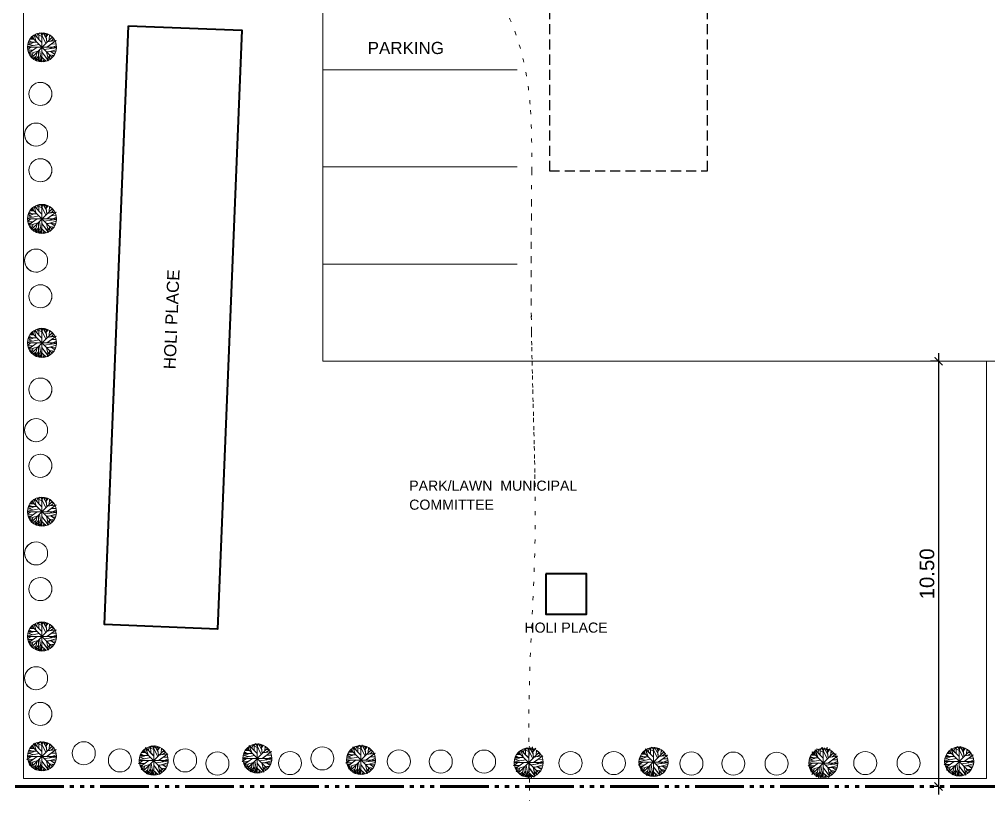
# Model space of a CAD drawing. Header units: inches. Extents: x 1367 to 15762, y 1989 to 8927.
# Drawn here: x 7699.47 to 7723.42, y 1998.43 to 2017.58 of the extents above; entities that cross this region are included whole.
import ezdxf

# ---------------------------------------------------------------- set-up
doc = ezdxf.new("R2010")
doc.units = ezdxf.units.IN
doc.header["$MEASUREMENT"] = 0
for name, pattern in [('ACAD_ISO06W100', [36, 24, -3, 0, -3, 0, -3, 0, -3]), ('DASHED2', [0.375, 0.25, -0.125]), ('DOT', [0.25, 0, -0.25])]:
    doc.linetypes.add(name, pattern=pattern)
for name, color, linetype, lineweight in [('boundary', 2, 'Continuous', 60), ('demolished', 40, 'Continuous', 25), ('dimension', 200, 'Continuous', 25), ('EXIST.', 21, 'Continuous', 20), ('hatch', 8, 'Continuous', 5), ('text', 6, 'Continuous', 25), ('wall', 1, 'Continuous', 40), ('win', 60, 'Continuous', 9)]:
    doc.layers.add(name, color=color, linetype=linetype, lineweight=lineweight)
doc.styles.get("Standard").update_dxf_attribs({"font": 'arial.ttf', "height": 0.36})
doc.dimstyles.get("Standard").update_dxf_attribs({"dimtxt": 0.36, "dimasz": 0.2, "dimexe": 0.2, "dimexo": 0.2, "dimgap": 0.1, "dimtad": 1, "dimzin": 0, "dimdsep": 46, "dimtxsty": 'Standard', "dimblk": 'ARCHTICK', "dimcen": 0.2, "dimdle": 0.2, "dimclrd": 256, "dimclre": 256, "dimadec": 0, "dimazin": 0, "dimtfac": 1, "dimtofl": 0, "dimtmove": 2, "dimatfit": 3, "dimfxl": 0, "dimtolj": 1, "dimtzin": 0, "dimlwd": -1, "dimlwe": -1, "dimarcsym": 0})

# ---------------------------------------------------------------- blocks, each defined once
blk = doc.blocks.new('_ArchTick')
at = {"color": 0, "linetype": 'ByBlock', "const_width": 0.15}
blk.add_lwpolyline([(-0.5, -0.5), (0.5, 0.5)], dxfattribs=at)
blk = doc.blocks.new('*D1246')
at = {"layer": 'Defpoints', "color": 0, "transparency": 16777216}
for p in [(7722.389, 2009.132), (7722.177, 1998.632), (7722.389, 1998.632)]:
    blk.add_point(p, dxfattribs=at)
at = {"layer": 'dimension', "transparency": 16777216}
for p, q in [((7722.177, 2009.332), (7722.177, 1998.432)), ((7722.189, 2009.132), (7721.977, 2009.132)), ((7722.189, 1998.632), (7721.977, 1998.632))]:
    blk.add_line(p, q, dxfattribs=at)
at = {"layer": 'dimension', "transparency": 16777216, "xscale": 0.2, "yscale": 0.2, "zscale": 0.2}
for p, rotation in [((7722.177, 2009.132), 90), ((7722.177, 1998.632), 270)]:
    blk.add_blockref('_ArchTick', p, dxfattribs=dict(at, rotation=rotation))
at = {"layer": 'dimension', "color": 0, "transparency": 16777216, "insert": (7721.894, 2003.882), "char_height": 0.36, "attachment_point": 5, "rotation": 90}
blk.add_mtext('\\A1;10.50', dxfattribs=at)
blk = doc.blocks.new('Tree - deciduous plan')
for p, q in [((-43.8768, 36.4326), (-44.405, 40.2696)), ((42, 42), (-42, -42)), ((42, -42), (-42, 42)), ((-40.1797, 44.558), (-36.4825, 43.2038)), ((-37.0107, 47.0408), (-35.25, 35.5298)), ((-32.6092, 50.4264), (-23.2782, 23.5674)), ((-31.2008, 51.1035), (-0.2149, 20.1818)), ((-26.4472, 46.5894), (-26.2712, 53.8116)), ((-22.0458, 42.0753), (-16.5881, 57.6486)), ((-21.1656, 55.8436), (-0.0388, 45.0094)), ((-12.5388, 54.9406), (-7.9613, 59.4546)), ((-12.3627, 32.1443), (-12.5388, 58.7776)), ((-5.3205, 59.6806), (16.5105, 16.7963)), ((2.426, 54.9406), (-1.4472, 59.9056)), ((0, 59.9996), (0, -60)), ((0.4894, 48.6208), (3.6584, 59.6806)), ((18.2711, 35.5298), (5.419, 59.6806)), ((9.8203, 51.5549), (12.8133, 58.5516)), ((19.6795, 19.5047), (16.3344, 57.6486)), ((17.0387, 51.1035), (23.2006, 55.1666)), ((17.7429, 43.6552), (25.4894, 54.2636)), ((31.6513, 50.8778), (30.2429, 30.5643)), ((31.1232, 42.5267), (35.8767, 48.1693)), ((-59.7219, 2.8025), (-12.0106, 12.0565)), ((-32.2571, 20.6333), (-59.1937, 9.348)), ((-58.6656, 12.7336), (-35.9543, 7.5424)), ((-57.081, 17.9248), (-47.0458, 14.7649)), ((-56.0247, 20.859), (-20.8134, 20.859)), ((-54.7923, 24.4702), (-47.75, 21.0847)), ((-54.6162, -24.7335), (-20.2853, 0.0941)), ((-53.2078, 27.4044), (-40.1797, 20.859)), ((-49.8627, 32.8214), (-32.7853, 32.8214)), ((-45.8134, 38.2383), (-40.5318, 33.0471)), ((54.3626, 25.3731), (20.9119, 0.3198)), ((23.3767, 23.3417), (53.3063, 27.4044)), ((29.3626, -6.6771), (59.4682, 7.091)), ((36.2288, 25.1474), (48.9049, 35.0784)), ((37.1091, 37.1098), (46.6161, 37.5612)), ((38.5175, 13.4107), (58.2359, 13.6364)), ((-60, 0), (60, 0)), ((-59.7219, -4.8714), (-54.2641, -6.6771)), ((-45.2853, -0.1316), (-59.0177, -10.0627)), ((-58.4895, -12.3197), (-36.4825, -11.6426)), ((-57.081, -18.4138), (-45.2853, -17.9624)), ((-52.6797, -18.188), (-55.4966, -22.0251)), ((-53.2078, -27.442), (-16.7641, -16.6081)), ((-38.9472, -29.0219), (-51.4472, -30.6018)), ((-47.2219, -19.3166), (-50.2148, -26.3135)), ((-46.5177, -30.1504), (-49.5106, -33.536)), ((-32.4331, -32.4075), (-48.1021, -35.5674)), ((-43.7008, -34.6645), (-46.6937, -37.373)), ((-35.9543, -22.4765), (-44.0529, -40.5329)), ((-24.6867, -37.8244), (-38.7712, -45.7241)), ((-19.9331, -20.2194), (-28.5599, -52.721)), ((-14.6515, -36.2445), (-27.6797, -52.9467)), ((-14.8275, -15.0282), (-14.6515, -57.6865)), ((-14.6515, -32.1818), (-3.912, -59.4922)), ((-10.074, -10.0627), (-2.5036, -59.7178)), ((-6.2008, -36.2445), (17.919, -57.0094)), ((-0.0388, -19.0909), (25.8415, -53.8495)), ((9.2922, -9.1598), (59.6443, -2.8401)), ((18.6232, -18.6394), (26.7218, -53.3981)), ((18.7992, -18.6394), (57.3556, -17.2853)), ((22.8485, -36.4702), (35.3485, -48.4326)), ((26.3697, -18.4138), (58.9401, -9.8369)), ((30.419, -30.1504), (32.3556, -50.0125)), ((31.4753, -31.279), (49.6091, -33.3103)), ((38.1654, -18.188), (52.426, -29.0219)), ((41.5105, -32.6332), (46.088, -38.0501)), ((45.9119, -24.0564), (55.595, -22.2508)), ((-26.2712, -43.9185), (-34.7219, -48.6583)), ((-14.6515, -47.3041), (-25.0388, -54.3009)), ((-21.5177, -45.4984), (-19.9331, -56.1065)), ((-8.4895, -47.5298), (-11.4825, -58.5893)), ((-6.3768, -52.721), (-9.3698, -58.815)), ((8.4119, -53.1724), (3.8344, -59.4922)), ((5.9471, -46.6269), (10.5246, -58.5893)), ((24.7852, -44.8213), (23.0246, -54.978))]:
    blk.add_line(p, q)
blk.add_circle((0, 0), 60)

msp = doc.modelspace()

# ---------------------------------------------------------------- linework, layer by layer
at = {"layer": 'boundary', "linetype": 'ACAD_ISO06W100', "ltscale": 0.05}
msp.add_line((7699.365, 1998.632), (7743.965, 1998.632), dxfattribs=at)
at = {"layer": 'demolished', "linetype": 'DASHED2'}
for p, q in [((7712.565, 2023.832), (7712.565, 2013.832)), ((7716.465, 2013.832), (7716.465, 2023.832)), ((7712.565, 2013.832), (7716.465, 2013.832))]:
    msp.add_line(p, q, dxfattribs=at)
at = {"layer": 'EXIST.'}
for p, q in [((7706.965, 2023.832), (7706.965, 2015.332)), ((7699.565, 1998.832), (7699.565, 2023.632)), ((7711.765, 2016.332), (7706.965, 2016.332)), ((7711.765, 2013.932), (7706.965, 2013.932)), ((7711.765, 2011.532), (7706.965, 2011.532)), ((7723.565, 2009.132), (7706.965, 2009.132)), ((7723.365, 1998.832), (7723.365, 2006.05)), ((7699.565, 1998.832), (7723.365, 1998.832))]:
    msp.add_line(p, q, dxfattribs=at)
for points in [[(7704.363, 2002.518), (7704.963, 2017.306), (7702.165, 2017.42), (7701.565, 2002.632)], [(7712.476, 2002.884), (7713.476, 2002.884), (7713.476, 2003.884), (7712.476, 2003.884)]]:
    msp.add_lwpolyline(points, close=True, dxfattribs=at)
at = {"layer": 'wall', "color": 21, "lineweight": 0}
for p, q in [((7699.565, 2023.632), (7699.565, 1998.832)), ((7706.965, 2009.132), (7706.965, 2017.732)), ((7723.365, 1998.832), (7723.365, 2009.132)), ((7723.365, 1998.832), (7723.365, 2006.05)), ((7699.565, 1998.832), (7712.04, 1998.832)), ((7712.05, 1998.832), (7719.254, 1998.832)), ((7712.128, 1998.832), (7719.218, 1998.832)), ((7719.405, 1998.832), (7723.365, 1998.832)), ((7719.46, 1998.832), (7723.365, 1998.832))]:
    msp.add_line(p, q, dxfattribs=at)
at = {"layer": 'wall', "color": 1, "lineweight": 0}
for p, q in [((7701.565, 2002.632), (7702.165, 2017.42)), ((7704.963, 2017.306), (7704.363, 2002.518)), ((7712.476, 2002.884), (7712.476, 2003.884)), ((7712.476, 2003.884), (7713.476, 2003.884)), ((7713.476, 2003.884), (7713.476, 2002.884)), ((7713.476, 2002.884), (7712.476, 2002.884))]:
    msp.add_line(p, q, dxfattribs=at)
at = {"layer": 'wall', "color": 8, "lineweight": 0}
for p, q in [((7700.129, 2017.147), (7700.14, 2017.024)), ((7700.146, 2016.887), (7700.023, 2016.887)), ((7700.383, 2016.87), (7700.078, 2016.832)), ((7700.078, 2016.832), (7700.135, 2016.775)), ((7700.14, 2017.024), (7700.371, 2017.055)), ((7700.371, 2017.055), (7700.146, 2016.887)), ((7700.187, 2016.552), (7700.023, 2016.772)), ((7700.023, 2016.772), (7700.166, 2016.581)), ((7700.135, 2016.775), (7700.183, 2016.777)), ((7700.183, 2016.777), (7700.378, 2016.828)), ((7700.129, 2012.909), (7700.14, 2012.785)), ((7700.14, 2012.785), (7700.371, 2012.816)), ((7700.371, 2012.816), (7700.146, 2012.648)), ((7700.146, 2012.648), (7700.023, 2012.648)), ((7700.023, 2012.533), (7700.166, 2012.342)), ((7700.187, 2012.314), (7700.023, 2012.533)), ((7700.383, 2012.631), (7700.078, 2012.593)), ((7700.078, 2012.593), (7700.135, 2012.536)), ((7700.135, 2012.536), (7700.183, 2012.538)), ((7700.183, 2012.538), (7700.378, 2012.59)), ((7700.129, 2009.847), (7700.14, 2009.723)), ((7700.14, 2009.723), (7700.371, 2009.755)), ((7700.371, 2009.755), (7700.146, 2009.586)), ((7700.146, 2009.586), (7700.023, 2009.586)), ((7700.023, 2009.471), (7700.166, 2009.28)), ((7700.187, 2009.252), (7700.023, 2009.471)), ((7700.383, 2009.57), (7700.078, 2009.531)), ((7700.078, 2009.531), (7700.135, 2009.474)), ((7700.135, 2009.474), (7700.183, 2009.476)), ((7700.183, 2009.476), (7700.378, 2009.528)), ((7700.129, 2005.677), (7700.14, 2005.554)), ((7700.14, 2005.554), (7700.371, 2005.585)), ((7700.371, 2005.585), (7700.146, 2005.417)), ((7700.146, 2005.417), (7700.023, 2005.417)), ((7700.383, 2005.4), (7700.078, 2005.362)), ((7700.078, 2005.362), (7700.135, 2005.305)), ((7700.183, 2005.307), (7700.378, 2005.358)), ((7700.187, 2005.082), (7700.023, 2005.302)), ((7700.023, 2005.302), (7700.166, 2005.111)), ((7700.135, 2005.305), (7700.183, 2005.307)), ((7700.129, 2002.595), (7700.14, 2002.471)), ((7700.14, 2002.471), (7700.371, 2002.503)), ((7700.371, 2002.503), (7700.146, 2002.335)), ((7700.146, 2002.335), (7700.023, 2002.335)), ((7700.383, 2002.318), (7700.078, 2002.28)), ((7700.078, 2002.28), (7700.135, 2002.223)), ((7700.135, 2002.223), (7700.183, 2002.224)), ((7700.183, 2002.224), (7700.378, 2002.276)), ((7700.023, 2002.22), (7700.166, 2002.029)), ((7700.187, 2002), (7700.023, 2002.22)), ((7699.76, 1999.593), (7699.781, 1999.572)), ((7699.763, 1999.572), (7699.76, 1999.593)), ((7699.821, 1999.697), (7699.891, 1999.627)), ((7699.889, 1999.5), (7699.821, 1999.697)), ((7699.821, 1999.697), (7699.889, 1999.5)), ((7700.023, 1999.495), (7699.821, 1999.697)), ((7699.891, 1999.627), (7699.916, 1999.7)), ((7699.916, 1999.7), (7699.934, 1999.691)), ((7699.934, 1999.691), (7699.987, 1999.743)), ((7699.987, 1999.743), (7700.023, 1999.67)), ((7700.023, 1999.723), (7700.037, 1999.705)), ((7700.023, 1999.67), (7700.023, 1999.723)), ((7700.037, 1999.705), (7700.049, 1999.746)), ((7700.049, 1999.746), (7700.117, 1999.619)), ((7700.117, 1999.619), (7700.129, 1999.636)), ((7700.129, 1999.636), (7700.14, 1999.512)), ((7702.581, 1999.592), (7702.651, 1999.522)), ((7702.65, 1999.396), (7702.581, 1999.592)), ((7702.581, 1999.592), (7702.65, 1999.396)), ((7702.784, 1999.39), (7702.581, 1999.592)), ((7702.651, 1999.522), (7702.677, 1999.595)), ((7702.677, 1999.595), (7702.694, 1999.586)), ((7702.694, 1999.586), (7702.747, 1999.638)), ((7702.747, 1999.638), (7702.784, 1999.566)), ((7702.784, 1999.619), (7702.798, 1999.601)), ((7702.784, 1999.566), (7702.784, 1999.619)), ((7702.798, 1999.601), (7702.809, 1999.641)), ((7702.809, 1999.641), (7702.877, 1999.514)), ((7705.143, 1999.645), (7705.213, 1999.575)), ((7705.211, 1999.448), (7705.143, 1999.645)), ((7705.143, 1999.645), (7705.211, 1999.448)), ((7705.345, 1999.443), (7705.143, 1999.645)), ((7705.213, 1999.575), (7705.238, 1999.648)), ((7705.238, 1999.648), (7705.256, 1999.639)), ((7705.256, 1999.639), (7705.308, 1999.691)), ((7705.308, 1999.691), (7705.345, 1999.618)), ((7705.345, 1999.671), (7705.359, 1999.653)), ((7705.345, 1999.618), (7705.345, 1999.671)), ((7705.359, 1999.653), (7705.371, 1999.694)), ((7705.371, 1999.694), (7705.438, 1999.567)), ((7707.704, 1999.607), (7707.774, 1999.537)), ((7707.772, 1999.41), (7707.704, 1999.607)), ((7707.704, 1999.607), (7707.772, 1999.41)), ((7707.906, 1999.405), (7707.704, 1999.607)), ((7707.774, 1999.537), (7707.799, 1999.61)), ((7707.799, 1999.61), (7707.817, 1999.601)), ((7707.817, 1999.601), (7707.869, 1999.653)), ((7707.869, 1999.653), (7707.906, 1999.581)), ((7707.906, 1999.634), (7707.92, 1999.616)), ((7707.906, 1999.581), (7707.906, 1999.634)), ((7707.92, 1999.616), (7707.932, 1999.656)), ((7707.932, 1999.656), (7707.999, 1999.529)), ((7711.961, 1999.537), (7712.013, 1999.589)), ((7712.013, 1999.589), (7712.05, 1999.517)), ((7712.059, 1999.623), (7712.109, 1999.53)), ((7712.076, 1999.592), (7712.06, 1999.538)), ((7712.064, 1999.552), (7712.076, 1999.592)), ((7712.076, 1999.592), (7712.143, 1999.465)), ((7712.16, 1999.435), (7712.076, 1999.592)), ((7712.109, 1999.53), (7712.144, 1999.613)), ((7712.144, 1999.613), (7712.152, 1999.528)), ((7715.046, 1999.551), (7715.099, 1999.603)), ((7715.099, 1999.603), (7715.135, 1999.53)), ((7715.149, 1999.565), (7715.161, 1999.606)), ((7715.161, 1999.606), (7715.229, 1999.479)), ((7719.242, 1999.527), (7719.306, 1999.591)), ((7719.306, 1999.591), (7719.345, 1999.542)), ((7719.39, 1999.52), (7719.425, 1999.603)), ((7719.425, 1999.603), (7719.432, 1999.517)), ((7722.6, 1999.564), (7722.653, 1999.616)), ((7722.653, 1999.616), (7722.689, 1999.544)), ((7722.689, 1999.596), (7722.703, 1999.578)), ((7722.689, 1999.544), (7722.689, 1999.596)), ((7722.703, 1999.578), (7722.715, 1999.619)), ((7722.715, 1999.619), (7722.783, 1999.492)), ((7699.649, 1999.3), (7699.753, 1999.375)), ((7699.753, 1999.375), (7700.023, 1999.375)), ((7699.781, 1999.572), (7699.763, 1999.572)), ((7699.782, 1999.5), (7699.889, 1999.5)), ((7699.805, 1999.489), (7699.782, 1999.5)), ((7699.833, 1999.5), (7699.805, 1999.489)), ((7699.889, 1999.5), (7699.833, 1999.5)), ((7700.023, 1999.375), (7700.023, 1999.495)), ((7700.023, 1999.375), (7700.023, 1999.26)), ((7700.146, 1999.375), (7700.023, 1999.375)), ((7700.383, 1999.358), (7700.078, 1999.32)), ((7700.14, 1999.512), (7700.371, 1999.543)), ((7700.371, 1999.543), (7700.146, 1999.375)), ((7702.521, 1999.488), (7702.542, 1999.467)), ((7702.524, 1999.467), (7702.521, 1999.488)), ((7702.542, 1999.467), (7702.524, 1999.467)), ((7702.543, 1999.396), (7702.65, 1999.396)), ((7702.566, 1999.384), (7702.543, 1999.396)), ((7702.593, 1999.396), (7702.566, 1999.384)), ((7702.65, 1999.396), (7702.593, 1999.396)), ((7702.784, 1999.271), (7702.784, 1999.39)), ((7702.877, 1999.514), (7702.889, 1999.531)), ((7702.889, 1999.531), (7702.9, 1999.407)), ((7702.9, 1999.407), (7703.131, 1999.439)), ((7703.131, 1999.439), (7702.907, 1999.271)), ((7705.082, 1999.541), (7705.103, 1999.52)), ((7705.085, 1999.52), (7705.082, 1999.541)), ((7705.103, 1999.52), (7705.085, 1999.52)), ((7705.104, 1999.448), (7705.211, 1999.448)), ((7705.127, 1999.437), (7705.104, 1999.448)), ((7705.155, 1999.448), (7705.127, 1999.437)), ((7705.211, 1999.448), (7705.155, 1999.448)), ((7705.345, 1999.323), (7705.345, 1999.443)), ((7705.438, 1999.567), (7705.45, 1999.584)), ((7705.45, 1999.584), (7705.461, 1999.46)), ((7705.461, 1999.46), (7705.692, 1999.491)), ((7705.692, 1999.491), (7705.468, 1999.323)), ((7707.643, 1999.503), (7707.664, 1999.482)), ((7707.646, 1999.482), (7707.643, 1999.503)), ((7707.664, 1999.482), (7707.646, 1999.482)), ((7707.665, 1999.41), (7707.772, 1999.41)), ((7707.688, 1999.399), (7707.665, 1999.41)), ((7707.716, 1999.41), (7707.688, 1999.399)), ((7707.772, 1999.41), (7707.716, 1999.41)), ((7707.906, 1999.285), (7707.906, 1999.405)), ((7707.999, 1999.529), (7708.012, 1999.546)), ((7708.012, 1999.546), (7708.022, 1999.422)), ((7708.022, 1999.422), (7708.254, 1999.453)), ((7708.254, 1999.453), (7708.029, 1999.285)), ((7711.787, 1999.439), (7711.808, 1999.418)), ((7711.79, 1999.418), (7711.787, 1999.439)), ((7711.808, 1999.418), (7711.79, 1999.418)), ((7711.809, 1999.347), (7711.86, 1999.347)), ((7711.832, 1999.335), (7711.809, 1999.347)), ((7711.86, 1999.347), (7711.832, 1999.335)), ((7711.918, 1999.473), (7711.943, 1999.546)), ((7712.05, 1999.341), (7711.918, 1999.473)), ((7711.943, 1999.546), (7711.961, 1999.537)), ((7712.05, 1999.57), (7712.064, 1999.552)), ((7712.05, 1999.517), (7712.05, 1999.57)), ((7712.061, 1999.496), (7712.068, 1999.482)), ((7712.068, 1999.482), (7712.061, 1999.486)), ((7712.143, 1999.465), (7712.156, 1999.482)), ((7712.152, 1999.528), (7712.223, 1999.575)), ((7712.223, 1999.575), (7712.156, 1999.482)), ((7712.156, 1999.482), (7712.166, 1999.358)), ((7712.156, 1999.482), (7712.16, 1999.435)), ((7712.166, 1999.358), (7712.398, 1999.39)), ((7712.398, 1999.39), (7712.173, 1999.221)), ((7714.875, 1999.432), (7714.872, 1999.453)), ((7714.872, 1999.453), (7714.894, 1999.432)), ((7714.894, 1999.432), (7714.875, 1999.432)), ((7714.917, 1999.349), (7714.894, 1999.36)), ((7714.894, 1999.36), (7715.001, 1999.36)), ((7714.945, 1999.36), (7714.917, 1999.349)), ((7714.933, 1999.557), (7715.001, 1999.36)), ((7715.135, 1999.355), (7714.933, 1999.557)), ((7714.933, 1999.557), (7715.003, 1999.487)), ((7715.001, 1999.36), (7714.933, 1999.557)), ((7715.001, 1999.36), (7714.945, 1999.36)), ((7715.003, 1999.487), (7715.029, 1999.56)), ((7715.029, 1999.56), (7715.046, 1999.551)), ((7715.135, 1999.583), (7715.149, 1999.565)), ((7715.135, 1999.53), (7715.135, 1999.583)), ((7715.135, 1999.235), (7715.135, 1999.355)), ((7715.229, 1999.479), (7715.241, 1999.496)), ((7715.241, 1999.496), (7715.252, 1999.372)), ((7715.252, 1999.372), (7715.483, 1999.403)), ((7715.483, 1999.403), (7715.258, 1999.235)), ((7719.059, 1999.49), (7719.156, 1999.454)), ((7719.071, 1999.408), (7719.059, 1999.49)), ((7719.068, 1999.429), (7719.089, 1999.408)), ((7719.071, 1999.408), (7719.068, 1999.429)), ((7719.089, 1999.408), (7719.071, 1999.408)), ((7719.172, 1999.408), (7719.071, 1999.408)), ((7719.129, 1999.533), (7719.172, 1999.489)), ((7719.156, 1999.454), (7719.129, 1999.533)), ((7719.129, 1999.533), (7719.172, 1999.408)), ((7719.331, 1999.331), (7719.129, 1999.533)), ((7719.172, 1999.489), (7719.174, 1999.562)), ((7719.174, 1999.562), (7719.242, 1999.527)), ((7719.198, 1999.463), (7719.224, 1999.536)), ((7719.331, 1999.331), (7719.198, 1999.463)), ((7719.224, 1999.536), (7719.242, 1999.527)), ((7719.242, 1999.527), (7719.294, 1999.579)), ((7719.294, 1999.579), (7719.331, 1999.507)), ((7719.331, 1999.56), (7719.345, 1999.542)), ((7719.331, 1999.507), (7719.331, 1999.56)), ((7719.345, 1999.542), (7719.357, 1999.582)), ((7719.345, 1999.542), (7719.357, 1999.582)), ((7719.357, 1999.582), (7719.424, 1999.455)), ((7719.357, 1999.582), (7719.39, 1999.52)), ((7719.424, 1999.455), (7719.436, 1999.472)), ((7719.432, 1999.517), (7719.504, 1999.565)), ((7719.504, 1999.565), (7719.436, 1999.472)), ((7719.436, 1999.472), (7719.447, 1999.348)), ((7719.436, 1999.472), (7719.447, 1999.348)), ((7719.447, 1999.348), (7719.678, 1999.379)), ((7719.447, 1999.348), (7719.471, 1999.351)), ((7719.678, 1999.379), (7719.454, 1999.211)), ((7719.678, 1999.379), (7719.454, 1999.211)), ((7719.471, 1999.351), (7719.512, 1999.393)), ((7719.512, 1999.393), (7719.515, 1999.432)), ((7719.515, 1999.432), (7719.645, 1999.438)), ((7719.645, 1999.438), (7719.548, 1999.362)), ((7719.548, 1999.362), (7719.678, 1999.379)), ((7722.426, 1999.466), (7722.448, 1999.445)), ((7722.429, 1999.445), (7722.426, 1999.466)), ((7722.448, 1999.445), (7722.429, 1999.445)), ((7722.448, 1999.373), (7722.555, 1999.373)), ((7722.471, 1999.362), (7722.448, 1999.373)), ((7722.499, 1999.373), (7722.471, 1999.362)), ((7722.487, 1999.57), (7722.555, 1999.373)), ((7722.689, 1999.368), (7722.487, 1999.57)), ((7722.487, 1999.57), (7722.557, 1999.5)), ((7722.555, 1999.373), (7722.487, 1999.57)), ((7722.555, 1999.373), (7722.499, 1999.373)), ((7722.557, 1999.5), (7722.583, 1999.573)), ((7722.583, 1999.573), (7722.6, 1999.564)), ((7722.689, 1999.248), (7722.689, 1999.368)), ((7722.783, 1999.492), (7722.795, 1999.509)), ((7722.795, 1999.509), (7722.806, 1999.385)), ((7722.806, 1999.385), (7723.037, 1999.416)), ((7723.037, 1999.416), (7722.812, 1999.248)), ((7699.804, 1999.305), (7699.649, 1999.3)), ((7699.711, 1999.191), (7699.743, 1999.267)), ((7699.745, 1999.195), (7699.711, 1999.191)), ((7699.711, 1999.157), (7699.745, 1999.195)), ((7699.829, 1999.181), (7699.711, 1999.157)), ((7699.743, 1999.267), (7699.752, 1999.267)), ((7699.752, 1999.267), (7699.804, 1999.305)), ((7699.904, 1999.256), (7699.829, 1999.181)), ((7699.849, 1999.046), (7699.904, 1999.256)), ((7699.942, 1999.166), (7699.935, 1999.157)), ((7699.935, 1999.157), (7699.935, 1999.091)), ((7699.984, 1999.057), (7699.942, 1999.166)), ((7699.987, 1999.157), (7699.998, 1999.085)), ((7700.059, 1999.095), (7699.987, 1999.157)), ((7700.023, 1999.26), (7700.023, 1999.126)), ((7700.187, 1999.04), (7700.023, 1999.26)), ((7700.023, 1999.26), (7700.166, 1999.069)), ((7700.023, 1999.126), (7700.085, 1999.072)), ((7700.078, 1999.32), (7700.135, 1999.263)), ((7700.135, 1999.263), (7700.183, 1999.265)), ((7700.183, 1999.265), (7700.378, 1999.316)), ((7702.41, 1999.196), (7702.513, 1999.271)), ((7702.565, 1999.201), (7702.41, 1999.196)), ((7702.471, 1999.086), (7702.504, 1999.162)), ((7702.504, 1999.162), (7702.512, 1999.163)), ((7702.512, 1999.163), (7702.565, 1999.201)), ((7702.513, 1999.271), (7702.784, 1999.271)), ((7702.665, 1999.152), (7702.589, 1999.076)), ((7702.609, 1998.942), (7702.665, 1999.152)), ((7702.784, 1999.271), (7702.784, 1999.156)), ((7702.907, 1999.271), (7702.784, 1999.271)), ((7702.784, 1999.156), (7702.784, 1999.021)), ((7702.947, 1998.936), (7702.784, 1999.156)), ((7702.784, 1999.156), (7702.926, 1998.965)), ((7703.143, 1999.254), (7702.839, 1999.215)), ((7702.839, 1999.215), (7702.896, 1999.159)), ((7702.896, 1999.159), (7702.943, 1999.16)), ((7702.943, 1999.16), (7703.139, 1999.212)), ((7704.971, 1999.248), (7705.074, 1999.323)), ((7705.126, 1999.253), (7704.971, 1999.248)), ((7705.032, 1999.139), (7705.065, 1999.215)), ((7705.067, 1999.143), (7705.032, 1999.139)), ((7705.033, 1999.105), (7705.067, 1999.143)), ((7705.151, 1999.129), (7705.033, 1999.105)), ((7705.065, 1999.215), (7705.073, 1999.215)), ((7705.073, 1999.215), (7705.126, 1999.253)), ((7705.074, 1999.323), (7705.345, 1999.323)), ((7705.226, 1999.204), (7705.151, 1999.129)), ((7705.17, 1998.994), (7705.226, 1999.204)), ((7705.263, 1999.114), (7705.257, 1999.105)), ((7705.306, 1999.005), (7705.263, 1999.114)), ((7705.345, 1999.323), (7705.345, 1999.208)), ((7705.468, 1999.323), (7705.345, 1999.323)), ((7705.345, 1999.208), (7705.345, 1999.073)), ((7705.509, 1998.988), (7705.345, 1999.208)), ((7705.345, 1999.208), (7705.487, 1999.017)), ((7705.705, 1999.306), (7705.4, 1999.268)), ((7705.4, 1999.268), (7705.457, 1999.211)), ((7705.457, 1999.211), (7705.504, 1999.213)), ((7705.504, 1999.213), (7705.7, 1999.264)), ((7707.532, 1999.211), (7707.636, 1999.285)), ((7707.687, 1999.215), (7707.532, 1999.211)), ((7707.594, 1999.101), (7707.626, 1999.177)), ((7707.626, 1999.177), (7707.635, 1999.177)), ((7707.635, 1999.177), (7707.687, 1999.215)), ((7707.636, 1999.285), (7707.906, 1999.285)), ((7707.787, 1999.166), (7707.712, 1999.091)), ((7707.732, 1998.957), (7707.787, 1999.166)), ((7707.906, 1999.285), (7707.906, 1999.17)), ((7708.029, 1999.285), (7707.906, 1999.285)), ((7707.906, 1999.17), (7707.906, 1999.036)), ((7708.07, 1998.951), (7707.906, 1999.17)), ((7707.906, 1999.17), (7708.048, 1998.979)), ((7708.266, 1999.268), (7707.961, 1999.23)), ((7707.961, 1999.23), (7708.018, 1999.173)), ((7708.018, 1999.173), (7708.065, 1999.175)), ((7708.065, 1999.175), (7708.261, 1999.227)), ((7711.676, 1999.147), (7711.78, 1999.221)), ((7711.831, 1999.152), (7711.676, 1999.147)), ((7711.738, 1999.037), (7711.77, 1999.113)), ((7711.77, 1999.113), (7711.779, 1999.114)), ((7711.779, 1999.114), (7711.831, 1999.152)), ((7711.78, 1999.221), (7712.05, 1999.221)), ((7712.05, 1999.221), (7712.05, 1999.341)), ((7712.05, 1999.221), (7712.05, 1999.107)), ((7712.173, 1999.221), (7712.05, 1999.221)), ((7712.05, 1999.107), (7712.05, 1998.972)), ((7712.214, 1998.887), (7712.05, 1999.107)), ((7712.05, 1999.107), (7712.192, 1998.915)), ((7712.063, 1999.329), (7712.063, 1999.329)), ((7712.064, 1999.221), (7712.314, 1999.221)), ((7712.227, 1999.182), (7712.065, 1999.161)), ((7712.277, 1999.114), (7712.162, 1999.11)), ((7712.162, 1999.11), (7712.209, 1999.111)), ((7712.162, 1999.11), (7712.209, 1999.111)), ((7712.162, 1999.11), (7712.214, 1998.887)), ((7712.199, 1998.952), (7712.162, 1999.11)), ((7712.199, 1998.952), (7712.162, 1999.11)), ((7712.209, 1999.111), (7712.164, 1999.099)), ((7712.209, 1999.111), (7712.262, 1999.125)), ((7712.209, 1999.111), (7712.262, 1999.125)), ((7712.277, 1999.114), (7712.209, 1999.111)), ((7712.314, 1999.221), (7712.227, 1999.182)), ((7712.262, 1999.125), (7712.277, 1999.114)), ((7712.262, 1999.125), (7712.277, 1999.114)), ((7714.762, 1999.16), (7714.865, 1999.235)), ((7714.916, 1999.165), (7714.762, 1999.16)), ((7714.823, 1999.051), (7714.855, 1999.127)), ((7714.855, 1999.127), (7714.864, 1999.127)), ((7714.864, 1999.127), (7714.916, 1999.165)), ((7714.865, 1999.235), (7715.135, 1999.235)), ((7715.016, 1999.116), (7714.941, 1999.041)), ((7714.961, 1998.906), (7715.016, 1999.116)), ((7715.135, 1999.235), (7715.135, 1999.12)), ((7715.258, 1999.235), (7715.135, 1999.235)), ((7715.135, 1999.12), (7715.135, 1998.986)), ((7715.299, 1998.9), (7715.135, 1999.12)), ((7715.135, 1999.12), (7715.278, 1998.929)), ((7715.495, 1999.218), (7715.191, 1999.18)), ((7715.191, 1999.18), (7715.247, 1999.123)), ((7715.247, 1999.123), (7715.295, 1999.125)), ((7715.295, 1999.125), (7715.491, 1999.176)), ((7718.957, 1999.137), (7719.06, 1999.211)), ((7718.957, 1999.137), (7719.06, 1999.211)), ((7719.112, 1999.141), (7718.957, 1999.137)), ((7719.042, 1999.139), (7718.957, 1999.137)), ((7719.015, 1999.102), (7719.042, 1999.139)), ((7719.059, 1999.104), (7719.112, 1999.141)), ((7719.06, 1999.211), (7719.331, 1999.211)), ((7719.06, 1999.211), (7719.331, 1999.211)), ((7719.113, 1999.325), (7719.09, 1999.336)), ((7719.09, 1999.336), (7719.141, 1999.336)), ((7719.141, 1999.336), (7719.113, 1999.325)), ((7719.331, 1999.211), (7719.331, 1999.331)), ((7719.331, 1999.211), (7719.331, 1999.331)), ((7719.331, 1999.211), (7719.331, 1999.096)), ((7719.454, 1999.211), (7719.331, 1999.211)), ((7719.331, 1999.211), (7719.331, 1999.096)), ((7719.454, 1999.211), (7719.331, 1999.211)), ((7719.49, 1999.101), (7719.543, 1999.115)), ((7719.49, 1999.101), (7719.543, 1999.115)), ((7719.543, 1999.115), (7719.558, 1999.103)), ((7719.543, 1999.115), (7719.558, 1999.103)), ((7722.316, 1999.174), (7722.419, 1999.248)), ((7722.47, 1999.178), (7722.316, 1999.174)), ((7722.377, 1999.064), (7722.409, 1999.14)), ((7722.409, 1999.14), (7722.418, 1999.14)), ((7722.418, 1999.14), (7722.47, 1999.178)), ((7722.419, 1999.248), (7722.689, 1999.248)), ((7722.57, 1999.129), (7722.495, 1999.054)), ((7722.515, 1998.92), (7722.57, 1999.129)), ((7722.689, 1999.248), (7722.689, 1999.133)), ((7722.812, 1999.248), (7722.689, 1999.248)), ((7722.689, 1999.133), (7722.689, 1998.999)), ((7722.853, 1998.913), (7722.689, 1999.133)), ((7722.689, 1999.133), (7722.832, 1998.942)), ((7723.049, 1999.231), (7722.745, 1999.193)), ((7722.745, 1999.193), (7722.801, 1999.136)), ((7722.801, 1999.136), (7722.849, 1999.138)), ((7722.849, 1999.138), (7723.045, 1999.19)), ((7699.894, 1999.104), (7699.849, 1999.046)), ((7699.899, 1999.067), (7699.894, 1999.104)), ((7699.935, 1999.091), (7699.899, 1999.067)), ((7699.998, 1999.085), (7699.984, 1999.057)), ((7700.074, 1999.056), (7700.059, 1999.095)), ((7700.085, 1999.072), (7700.074, 1999.056)), ((7700.166, 1999.069), (7700.172, 1999.105)), ((7700.172, 1999.105), (7700.187, 1999.04)), ((7702.506, 1999.091), (7702.471, 1999.086)), ((7702.472, 1999.052), (7702.506, 1999.091)), ((7702.589, 1999.076), (7702.472, 1999.052)), ((7702.654, 1999), (7702.609, 1998.942)), ((7702.66, 1998.962), (7702.654, 1999)), ((7702.696, 1998.987), (7702.66, 1998.962)), ((7702.702, 1999.061), (7702.695, 1999.052)), ((7702.695, 1999.052), (7702.696, 1998.987)), ((7702.745, 1998.953), (7702.702, 1999.061)), ((7702.758, 1998.98), (7702.745, 1998.953)), ((7702.747, 1999.052), (7702.758, 1998.98)), ((7702.82, 1998.99), (7702.747, 1999.052)), ((7702.784, 1999.021), (7702.846, 1998.968)), ((7702.834, 1998.952), (7702.82, 1998.99)), ((7702.846, 1998.968), (7702.834, 1998.952)), ((7702.926, 1998.965), (7702.932, 1999.001)), ((7702.932, 1999.001), (7702.947, 1998.936)), ((7705.216, 1999.052), (7705.17, 1998.994)), ((7705.221, 1999.015), (7705.216, 1999.052)), ((7705.257, 1999.039), (7705.221, 1999.015)), ((7705.257, 1999.105), (7705.257, 1999.039)), ((7705.32, 1999.033), (7705.306, 1999.005)), ((7705.309, 1999.105), (7705.32, 1999.033)), ((7705.381, 1999.043), (7705.309, 1999.105)), ((7705.345, 1999.073), (7705.407, 1999.02)), ((7705.396, 1999.004), (7705.381, 1999.043)), ((7705.407, 1999.02), (7705.396, 1999.004)), ((7705.487, 1999.017), (7705.494, 1999.053)), ((7705.494, 1999.053), (7705.509, 1998.988)), ((7707.628, 1999.106), (7707.594, 1999.101)), ((7707.594, 1999.067), (7707.628, 1999.106)), ((7707.712, 1999.091), (7707.594, 1999.067)), ((7707.777, 1999.015), (7707.732, 1998.957)), ((7707.782, 1998.977), (7707.777, 1999.015)), ((7707.818, 1999.001), (7707.782, 1998.977)), ((7707.825, 1999.076), (7707.818, 1999.067)), ((7707.818, 1999.067), (7707.818, 1999.001)), ((7707.867, 1998.968), (7707.825, 1999.076)), ((7707.881, 1998.995), (7707.867, 1998.968)), ((7707.87, 1999.067), (7707.881, 1998.995)), ((7707.942, 1999.005), (7707.87, 1999.067)), ((7707.906, 1999.036), (7707.968, 1998.982)), ((7707.957, 1998.966), (7707.942, 1999.005)), ((7707.968, 1998.982), (7707.957, 1998.966)), ((7708.048, 1998.979), (7708.055, 1999.015)), ((7708.055, 1999.015), (7708.07, 1998.951)), ((7711.772, 1999.042), (7711.738, 1999.037)), ((7711.738, 1999.003), (7711.772, 1999.042)), ((7711.856, 1999.027), (7711.738, 1999.003)), ((7711.931, 1999.102), (7711.856, 1999.027)), ((7711.876, 1998.893), (7711.931, 1999.102)), ((7711.921, 1998.951), (7711.876, 1998.893)), ((7711.926, 1998.913), (7711.921, 1998.951)), ((7711.962, 1998.937), (7711.926, 1998.913)), ((7711.969, 1999.012), (7711.962, 1999.003)), ((7711.962, 1999.003), (7711.962, 1998.937)), ((7712.011, 1998.904), (7711.969, 1999.012)), ((7712.025, 1998.931), (7712.011, 1998.904)), ((7712.04, 1998.832), (7712.025, 1998.931)), ((7712.05, 1998.972), (7712.05, 1998.832)), ((7712.086, 1998.941), (7712.05, 1998.972)), ((7712.05, 1998.972), (7712.112, 1998.918)), ((7712.066, 1999.086), (7712.192, 1998.915)), ((7712.101, 1998.903), (7712.086, 1998.941)), ((7712.112, 1998.918), (7712.101, 1998.903)), ((7712.112, 1998.918), (7712.101, 1998.903)), ((7712.101, 1998.903), (7712.128, 1998.832)), ((7712.182, 1998.858), (7712.112, 1998.918)), ((7712.164, 1999.099), (7712.187, 1999.003)), ((7712.192, 1998.915), (7712.182, 1998.858)), ((7712.187, 1999.003), (7712.205, 1998.986)), ((7712.192, 1998.915), (7712.199, 1998.952)), ((7712.192, 1998.915), (7712.199, 1998.952)), ((7712.214, 1998.887), (7712.192, 1998.915)), ((7712.205, 1998.986), (7712.199, 1998.952)), ((7712.199, 1998.952), (7712.214, 1998.887)), ((7714.857, 1999.055), (7714.823, 1999.051)), ((7714.823, 1999.017), (7714.857, 1999.055)), ((7714.941, 1999.041), (7714.823, 1999.017)), ((7715.006, 1998.964), (7714.961, 1998.906)), ((7715.012, 1998.927), (7715.006, 1998.964)), ((7715.047, 1998.951), (7715.012, 1998.927)), ((7715.054, 1999.026), (7715.047, 1999.017)), ((7715.047, 1999.017), (7715.047, 1998.951)), ((7715.097, 1998.917), (7715.054, 1999.026)), ((7715.11, 1998.945), (7715.097, 1998.917)), ((7715.099, 1999.017), (7715.11, 1998.945)), ((7715.171, 1998.955), (7715.099, 1999.017)), ((7715.135, 1998.986), (7715.198, 1998.932)), ((7715.186, 1998.916), (7715.171, 1998.955)), ((7715.198, 1998.932), (7715.186, 1998.916)), ((7715.278, 1998.929), (7715.284, 1998.965)), ((7715.284, 1998.965), (7715.299, 1998.9)), ((7719.051, 1999.103), (7719.015, 1999.102)), ((7719.018, 1999.027), (7719.051, 1999.103)), ((7719.018, 1999.027), (7719.051, 1999.103)), ((7719.053, 1999.032), (7719.018, 1999.027)), ((7719.053, 1999.032), (7719.018, 1999.027)), ((7719.019, 1998.993), (7719.053, 1999.032)), ((7719.019, 1998.993), (7719.053, 1999.032)), ((7719.136, 1999.017), (7719.019, 1998.993)), ((7719.084, 1999.006), (7719.019, 1998.993)), ((7719.212, 1999.092), (7719.049, 1998.93)), ((7719.049, 1998.93), (7719.084, 1999.006)), ((7719.051, 1999.103), (7719.059, 1999.104)), ((7719.212, 1999.092), (7719.136, 1999.017)), ((7719.152, 1998.866), (7719.212, 1999.092)), ((7719.207, 1998.903), (7719.152, 1998.866)), ((7719.156, 1998.883), (7719.212, 1999.092)), ((7719.201, 1998.941), (7719.156, 1998.883)), ((7719.207, 1998.903), (7719.201, 1998.941)), ((7719.243, 1998.927), (7719.207, 1998.903)), ((7719.218, 1998.832), (7719.207, 1998.903)), ((7719.249, 1999.002), (7719.242, 1998.993)), ((7719.242, 1998.993), (7719.243, 1998.927)), ((7719.28, 1998.925), (7719.249, 1999.002)), ((7719.254, 1998.832), (7719.28, 1998.925)), ((7719.331, 1999.096), (7719.331, 1998.962)), ((7719.495, 1998.877), (7719.331, 1999.096)), ((7719.331, 1999.096), (7719.473, 1998.905)), ((7719.331, 1999.096), (7719.473, 1998.905)), ((7719.331, 1998.962), (7719.393, 1998.908)), ((7719.393, 1998.908), (7719.382, 1998.892)), ((7719.382, 1998.892), (7719.405, 1998.832)), ((7719.558, 1999.103), (7719.443, 1999.099)), ((7719.443, 1999.099), (7719.49, 1999.101)), ((7719.443, 1999.099), (7719.49, 1999.101)), ((7719.443, 1999.099), (7719.495, 1998.877)), ((7719.479, 1998.941), (7719.443, 1999.099)), ((7719.479, 1998.941), (7719.443, 1999.099)), ((7719.49, 1999.101), (7719.445, 1999.089)), ((7719.445, 1999.089), (7719.467, 1998.993)), ((7719.473, 1998.905), (7719.46, 1998.832)), ((7719.467, 1998.993), (7719.485, 1998.976)), ((7719.473, 1998.905), (7719.479, 1998.941)), ((7719.473, 1998.905), (7719.479, 1998.941)), ((7719.495, 1998.877), (7719.473, 1998.905)), ((7719.485, 1998.976), (7719.479, 1998.941)), ((7719.479, 1998.941), (7719.495, 1998.877)), ((7719.558, 1999.103), (7719.49, 1999.101)), ((7722.411, 1999.068), (7722.377, 1999.064)), ((7722.377, 1999.03), (7722.411, 1999.068)), ((7722.495, 1999.054), (7722.377, 1999.03)), ((7722.56, 1998.977), (7722.515, 1998.92)), ((7722.566, 1998.94), (7722.56, 1998.977)), ((7722.601, 1998.964), (7722.566, 1998.94)), ((7722.608, 1999.039), (7722.601, 1999.03)), ((7722.601, 1999.03), (7722.601, 1998.964)), ((7722.651, 1998.93), (7722.608, 1999.039)), ((7722.664, 1998.958), (7722.651, 1998.93)), ((7722.653, 1999.03), (7722.664, 1998.958)), ((7722.725, 1998.968), (7722.653, 1999.03)), ((7722.689, 1998.999), (7722.752, 1998.945)), ((7722.74, 1998.929), (7722.725, 1998.968)), ((7722.752, 1998.945), (7722.74, 1998.929)), ((7722.832, 1998.942), (7722.838, 1998.978)), ((7722.838, 1998.978), (7722.853, 1998.913))]:
    msp.add_line(p, q, dxfattribs=at)
at = {"layer": 'wall'}
for points in [[(7702.165, 2017.42), (7704.963, 2017.306), (7704.363, 2002.518), (7701.565, 2002.632), (7702.165, 2017.42)], [(7712.476, 2003.884), (7712.476, 2002.884), (7713.476, 2002.884), (7713.476, 2003.884), (7712.476, 2003.884)]]:
    msp.add_lwpolyline(points, dxfattribs=at)
at = {"layer": 'wall', "color": 8, "lineweight": 0}
for centre in [(7700.023, 2016.887), (7700.023, 2012.648), (7700.023, 2009.586), (7700.023, 2005.417), (7700.023, 2002.335), (7700.023, 1999.375), (7702.784, 1999.271), (7705.345, 1999.323), (7707.906, 1999.285), (7715.135, 1999.235), (7722.689, 1999.248)]:
    msp.add_arc(centre, 0.36, 350.63, 357.3217, dxfattribs=at)
at = {"layer": 'wall', "color": 60, "lineweight": 0}
for centre, start, end in [((7699.984, 2015.735), 279.4513, 99.4513), ((7699.879, 2014.731), 99.4513, 279.4513), ((7699.984, 2013.85), 279.4513, 99.4513), ((7699.879, 2011.618), 99.4513, 279.4513), ((7699.984, 2010.737), 279.4513, 99.4513), ((7699.984, 2008.434), 279.4513, 99.4513), ((7699.879, 2007.431), 99.4513, 279.4513), ((7699.984, 2006.55), 279.4513, 99.4513), ((7699.879, 2004.387), 99.4513, 279.4513), ((7699.984, 2003.506), 279.4513, 99.4513), ((7699.879, 2001.305), 99.4513, 279.4513), ((7699.984, 2000.423), 279.4513, 99.4513), ((7701.057, 1999.451), 0, 180), ((7706.951, 1999.325), 0, 180), ((7701.057, 1999.451), 180, 0), ((7701.95, 1999.276), 0, 180), ((7703.561, 1999.276), 0, 180), ((7704.36, 1999.198), 0, 180), ((7706.153, 1999.209), 0, 180), ((7708.842, 1999.249), 0, 180), ((7709.878, 1999.247), 0, 180), ((7710.948, 1999.245), 0, 180), ((7713.084, 1999.211), 0, 180), ((7714.154, 1999.209), 0, 180), ((7716.071, 1999.198), 0, 180), ((7717.107, 1999.196), 0, 180), ((7718.177, 1999.195), 0, 180), ((7720.367, 1999.209), 0, 180), ((7721.437, 1999.208), 0, 180), ((7701.95, 1999.276), 180, 0), ((7703.561, 1999.276), 180, 0), ((7704.36, 1999.198), 180, 0), ((7706.153, 1999.209), 180, 0), ((7706.951, 1999.325), 180, 0), ((7708.842, 1999.249), 180, 0), ((7709.878, 1999.247), 180, 0), ((7710.948, 1999.245), 180, 0), ((7713.084, 1999.211), 180, 0), ((7714.154, 1999.209), 180, 0), ((7716.071, 1999.198), 180, 0), ((7717.107, 1999.196), 180, 0), ((7718.177, 1999.195), 180, 0), ((7720.367, 1999.209), 180, 0), ((7721.437, 1999.208), 180, 0)]:
    msp.add_arc(centre, 0.285, start, end, dxfattribs=at)
at = {"layer": 'win', "color": 21, "lineweight": 0}
msp.add_line((7706.965, 2017.732), (7706.965, 2013.832), dxfattribs=at)
at = {"layer": 'win'}
for centre in [(7699.984, 2015.735), (7699.879, 2014.731), (7699.984, 2013.85), (7699.879, 2011.618), (7699.984, 2010.737), (7699.984, 2008.434), (7699.879, 2007.431), (7699.984, 2006.55), (7699.879, 2004.387), (7699.984, 2003.506), (7699.879, 2001.305), (7699.984, 2000.423), (7701.057, 1999.451), (7706.951, 1999.325), (7701.95, 1999.276), (7703.561, 1999.276), (7704.36, 1999.198), (7706.153, 1999.209), (7708.842, 1999.249), (7709.878, 1999.247), (7710.948, 1999.245), (7713.084, 1999.211), (7714.154, 1999.209), (7716.071, 1999.198), (7717.107, 1999.196), (7718.177, 1999.195), (7720.367, 1999.209), (7721.437, 1999.208)]:
    msp.add_circle(centre, 0.285, dxfattribs=at)
at = {"layer": 'win', "linetype": 'DOT'}
for points, knots in [([(7711.28, 2018.242), (7711.331, 2018.145), (7711.568, 2017.663), (7711.941, 2016.712), (7712.062, 2015.815), (7712.095, 2015.332)], [24.122612, 24.122612, 24.122612, 24.122612, 24.450502, 25.721563, 27.169421, 27.169421, 27.169421, 27.169421]), ([(7712.125, 2013.832), (7712.125, 2013.799), (7712.116, 2012.361), (7712.082, 2009.307), (7712.309, 2004.905), (7712.041, 2001.577), (7712.056, 1999.89), (7712.06, 1999.557)], [28.65753, 28.65753, 28.65753, 28.65753, 28.755321, 32.932375, 37.876217, 41.935743, 42.934417, 42.934417, 42.934417, 42.934417]), ([(7712.125, 2013.832), (7712.125, 2013.799), (7712.116, 2012.361), (7712.082, 2009.307), (7712.309, 2004.905), (7712.041, 2001.577), (7712.056, 1999.89), (7712.06, 1999.557)], [28.65753, 28.65753, 28.65753, 28.65753, 28.755321, 32.932375, 37.876217, 41.935743, 42.934417, 42.934417, 42.934417, 42.934417]), ([(7712.125, 2013.832), (7712.125, 2013.799), (7712.116, 2012.361), (7712.082, 2009.307), (7712.309, 2004.905), (7712.041, 2001.577), (7712.056, 1999.89), (7712.06, 1999.557)], [28.65753, 28.65753, 28.65753, 28.65753, 28.755321, 32.932375, 37.876217, 41.935743, 42.934417, 42.934417, 42.934417, 42.934417]), ([(7712.125, 2013.832), (7712.125, 2013.799), (7712.116, 2012.361), (7712.082, 2009.307), (7712.309, 2004.905), (7712.041, 2001.577), (7712.056, 1999.89), (7712.06, 1999.557)], [28.65753, 28.65753, 28.65753, 28.65753, 28.755321, 32.932375, 37.876217, 41.935743, 42.934417, 42.934417, 42.934417, 42.934417]), ([(7712.125, 2013.832), (7712.125, 2013.799), (7712.116, 2012.361), (7712.082, 2009.307), (7712.309, 2004.905), (7712.041, 2001.577), (7712.056, 1999.89), (7712.06, 1999.557)], [28.65753, 28.65753, 28.65753, 28.65753, 28.755321, 32.932375, 37.876217, 41.935743, 42.934417, 42.934417, 42.934417, 42.934417]), ([(7712.125, 2013.832), (7712.125, 2013.799), (7712.123, 2013.54), (7712.122, 2013.281), (7712.12, 2013.056)], [28.6575302, 28.6575302, 28.6575302, 28.6575302, 28.7553209, 29.4280913, 29.4280913, 29.4280913, 29.4280913]), ([(7712.12, 2009.831), (7712.122, 2009.739), (7712.141, 2008.478), (7712.194, 2007.212), (7712.209, 2006.038)], [32.657108, 32.657108, 32.657108, 32.657108, 32.932375, 36.451803, 36.451803, 36.451803, 36.451803]), ([(7712.12, 2009.831), (7712.122, 2009.739), (7712.141, 2008.478), (7712.194, 2007.212), (7712.209, 2006.038)], [32.657108, 32.657108, 32.657108, 32.657108, 32.932375, 36.451803, 36.451803, 36.451803, 36.451803]), ([(7712.069, 1998.632), (7712.07, 1998.295), (7712.062, 1997.246), (7711.965, 1996.199), (7711.898, 1995.488)], [43.859412, 43.859412, 43.859412, 43.859412, 44.868514, 47.010056, 47.010056, 47.010056, 47.010056]), ([(7712.069, 1998.632), (7712.07, 1998.295), (7712.062, 1997.246), (7711.965, 1996.199), (7711.898, 1995.488)], [43.859412, 43.859412, 43.859412, 43.859412, 44.868514, 47.010056, 47.010056, 47.010056, 47.010056]), ([(7712.069, 1998.632), (7712.07, 1998.295), (7712.062, 1997.246), (7711.965, 1996.199), (7711.898, 1995.488)], [43.859412, 43.859412, 43.859412, 43.859412, 44.868514, 47.010056, 47.010056, 47.010056, 47.010056]), ([(7712.069, 1998.632), (7712.07, 1998.295), (7712.062, 1997.246), (7711.965, 1996.199), (7711.898, 1995.488)], [43.859412, 43.859412, 43.859412, 43.859412, 44.868514, 47.010056, 47.010056, 47.010056, 47.010056]), ([(7712.069, 1998.632), (7712.07, 1998.295), (7712.062, 1997.246), (7711.965, 1996.199), (7711.898, 1995.488)], [43.859412, 43.859412, 43.859412, 43.859412, 44.868514, 47.010056, 47.010056, 47.010056, 47.010056]), ([(7712.069, 1998.632), (7712.07, 1998.295), (7712.062, 1997.246), (7711.965, 1996.199), (7711.898, 1995.488)], [43.859412, 43.859412, 43.859412, 43.859412, 44.868514, 47.010056, 47.010056, 47.010056, 47.010056]), ([(7712.069, 1998.632), (7712.07, 1998.295), (7712.062, 1997.246), (7711.965, 1996.199), (7711.898, 1995.488)], [43.859412, 43.859412, 43.859412, 43.859412, 44.868514, 47.010056, 47.010056, 47.010056, 47.010056]), ([(7712.069, 1998.632), (7712.07, 1998.295), (7712.062, 1997.246), (7711.965, 1996.199), (7711.898, 1995.488)], [43.859412, 43.859412, 43.859412, 43.859412, 44.868514, 47.010056, 47.010056, 47.010056, 47.010056])]:
    msp.add_open_spline(points, degree=3, knots=knots, dxfattribs=at)
for points in [[(7712.095, 2015.332), (7712.128, 2014.835), (7712.128, 2014.332), (7712.125, 2013.832)], [(7712.095, 2015.332), (7712.128, 2014.835), (7712.128, 2014.332), (7712.125, 2013.832)], [(7712.095, 2015.332), (7712.128, 2014.835), (7712.128, 2014.332), (7712.125, 2013.832)], [(7712.095, 2015.332), (7712.128, 2014.835), (7712.128, 2014.332), (7712.125, 2013.832)], [(7712.095, 2015.332), (7712.128, 2014.835), (7712.128, 2014.332), (7712.125, 2013.832)], [(7712.095, 2015.332), (7712.128, 2014.835), (7712.128, 2014.332), (7712.125, 2013.832)], [(7712.095, 2015.332), (7712.128, 2014.835), (7712.128, 2014.332), (7712.125, 2013.832)], [(7712.095, 2015.332), (7712.128, 2014.835), (7712.128, 2014.332), (7712.125, 2013.832)], [(7712.095, 2015.332), (7712.128, 2014.835), (7712.128, 2014.332), (7712.125, 2013.832)], [(7712.095, 2015.332), (7712.128, 2014.835), (7712.128, 2014.332), (7712.125, 2013.832)], [(7712.095, 2015.332), (7712.128, 2014.835), (7712.128, 2014.332), (7712.125, 2013.832)], [(7712.12, 2013.056), (7712.112, 2011.975), (7712.105, 2010.904), (7712.12, 2009.831)], [(7712.12, 2013.056), (7712.112, 2011.975), (7712.105, 2010.904), (7712.12, 2009.831)], [(7712.06, 1999.581), (7712.06, 1999.573), (7712.06, 1999.565), (7712.06, 1999.557)], [(7712.06, 1999.557), (7712.06, 1999.537), (7712.06, 1999.516), (7712.061, 1999.496)], [(7712.06, 1999.557), (7712.06, 1999.537), (7712.06, 1999.516), (7712.061, 1999.496)], [(7712.06, 1999.557), (7712.06, 1999.537), (7712.06, 1999.516), (7712.061, 1999.496)], [(7712.06, 1999.557), (7712.06, 1999.537), (7712.06, 1999.516), (7712.061, 1999.496)], [(7712.06, 1999.557), (7712.06, 1999.537), (7712.06, 1999.516), (7712.061, 1999.496)], [(7712.06, 1999.557), (7712.06, 1999.537), (7712.06, 1999.516), (7712.061, 1999.496)], [(7712.06, 1999.557), (7712.06, 1999.537), (7712.06, 1999.516), (7712.061, 1999.496)], [(7712.06, 1999.557), (7712.06, 1999.537), (7712.06, 1999.516), (7712.061, 1999.496)], [(7712.06, 1999.557), (7712.06, 1999.537), (7712.06, 1999.516), (7712.061, 1999.496)], [(7712.061, 1999.496), (7712.062, 1999.405), (7712.063, 1999.313), (7712.064, 1999.221)], [(7712.061, 1999.496), (7712.062, 1999.405), (7712.063, 1999.313), (7712.064, 1999.221)], [(7712.061, 1999.496), (7712.062, 1999.405), (7712.063, 1999.313), (7712.064, 1999.221)], [(7712.061, 1999.496), (7712.062, 1999.405), (7712.063, 1999.313), (7712.064, 1999.221)], [(7712.061, 1999.496), (7712.062, 1999.405), (7712.063, 1999.313), (7712.064, 1999.221)], [(7712.061, 1999.496), (7712.062, 1999.405), (7712.063, 1999.313), (7712.064, 1999.221)], [(7712.061, 1999.496), (7712.062, 1999.405), (7712.063, 1999.313), (7712.064, 1999.221)], [(7712.061, 1999.496), (7712.062, 1999.409), (7712.063, 1999.322), (7712.064, 1999.235)], [(7712.061, 1999.496), (7712.062, 1999.409), (7712.063, 1999.322), (7712.064, 1999.235)], [(7712.064, 1999.235), (7712.064, 1999.231), (7712.064, 1999.226), (7712.064, 1999.221)], [(7712.064, 1999.235), (7712.064, 1999.231), (7712.064, 1999.226), (7712.064, 1999.221)], [(7712.064, 1999.221), (7712.065, 1999.176), (7712.065, 1999.131), (7712.066, 1999.086)], [(7712.064, 1999.221), (7712.065, 1999.176), (7712.065, 1999.131), (7712.066, 1999.086)], [(7712.064, 1999.221), (7712.065, 1999.176), (7712.065, 1999.131), (7712.066, 1999.086)], [(7712.064, 1999.221), (7712.065, 1999.176), (7712.065, 1999.131), (7712.066, 1999.086)], [(7712.064, 1999.221), (7712.065, 1999.176), (7712.065, 1999.131), (7712.066, 1999.086)], [(7712.064, 1999.221), (7712.065, 1999.176), (7712.065, 1999.131), (7712.066, 1999.086)], [(7712.064, 1999.221), (7712.064, 1999.217), (7712.064, 1999.212), (7712.064, 1999.207)], [(7712.064, 1999.221), (7712.064, 1999.217), (7712.064, 1999.212), (7712.064, 1999.207)], [(7712.064, 1999.221), (7712.064, 1999.217), (7712.064, 1999.212), (7712.064, 1999.207)], [(7712.064, 1999.207), (7712.065, 1999.167), (7712.065, 1999.126), (7712.066, 1999.086)], [(7712.064, 1999.207), (7712.065, 1999.167), (7712.065, 1999.126), (7712.066, 1999.086)], [(7712.064, 1999.207), (7712.065, 1999.167), (7712.065, 1999.126), (7712.066, 1999.086)], [(7712.066, 1999.086), (7712.066, 1999.043), (7712.066, 1999), (7712.067, 1998.958)], [(7712.066, 1999.086), (7712.066, 1999.043), (7712.066, 1999), (7712.067, 1998.958)], [(7712.066, 1999.086), (7712.066, 1999.043), (7712.066, 1999), (7712.067, 1998.958)], [(7712.066, 1999.086), (7712.066, 1999.043), (7712.066, 1999), (7712.067, 1998.958)], [(7712.066, 1999.086), (7712.066, 1999.043), (7712.066, 1999), (7712.067, 1998.958)], [(7712.066, 1999.086), (7712.066, 1999.043), (7712.066, 1999), (7712.067, 1998.958)], [(7712.066, 1999.086), (7712.066, 1999.043), (7712.066, 1999), (7712.067, 1998.958)], [(7712.066, 1999.086), (7712.066, 1999.043), (7712.066, 1999), (7712.067, 1998.958)], [(7712.066, 1999.086), (7712.066, 1999.043), (7712.066, 1999), (7712.067, 1998.958)], [(7712.067, 1998.958), (7712.067, 1998.916), (7712.068, 1998.874), (7712.068, 1998.832)], [(7712.067, 1998.958), (7712.067, 1998.916), (7712.068, 1998.874), (7712.068, 1998.832)], [(7712.067, 1998.958), (7712.067, 1998.916), (7712.068, 1998.874), (7712.068, 1998.832)], [(7712.067, 1998.958), (7712.067, 1998.916), (7712.068, 1998.874), (7712.068, 1998.832)], [(7712.067, 1998.958), (7712.067, 1998.916), (7712.068, 1998.874), (7712.068, 1998.832)], [(7712.067, 1998.958), (7712.067, 1998.916), (7712.068, 1998.874), (7712.068, 1998.832)], [(7712.067, 1998.958), (7712.067, 1998.916), (7712.068, 1998.874), (7712.068, 1998.832)], [(7712.067, 1998.958), (7712.067, 1998.916), (7712.068, 1998.874), (7712.068, 1998.832)], [(7712.067, 1998.958), (7712.067, 1998.916), (7712.068, 1998.874), (7712.068, 1998.832)], [(7712.068, 1998.832), (7712.068, 1998.765), (7712.069, 1998.699), (7712.069, 1998.632)], [(7712.068, 1998.832), (7712.068, 1998.765), (7712.069, 1998.699), (7712.069, 1998.632)], [(7712.068, 1998.832), (7712.068, 1998.765), (7712.069, 1998.699), (7712.069, 1998.632)], [(7712.068, 1998.832), (7712.068, 1998.765), (7712.069, 1998.699), (7712.069, 1998.632)], [(7712.068, 1998.832), (7712.068, 1998.765), (7712.069, 1998.699), (7712.069, 1998.632)], [(7712.068, 1998.832), (7712.068, 1998.765), (7712.069, 1998.699), (7712.069, 1998.632)], [(7712.068, 1998.832), (7712.068, 1998.765), (7712.069, 1998.699), (7712.069, 1998.632)], [(7712.068, 1998.832), (7712.068, 1998.765), (7712.069, 1998.699), (7712.069, 1998.632)], [(7712.068, 1998.832), (7712.068, 1998.765), (7712.069, 1998.699), (7712.069, 1998.632)], [(7712.068, 1998.832), (7712.068, 1998.765), (7712.069, 1998.699), (7712.069, 1998.632)], [(7712.068, 1998.832), (7712.068, 1998.765), (7712.069, 1998.699), (7712.069, 1998.632)], [(7712.068, 1998.832), (7712.068, 1998.765), (7712.069, 1998.699), (7712.069, 1998.632)]]:
    msp.add_open_spline(points, degree=3, dxfattribs=at)

# ---------------------------------------------------------------- block references
at = {"layer": 'hatch', "xscale": 0.005999999999971806, "yscale": 0.005999999999971806, "zscale": 0.005999999999971806}
for p in [(7700.023, 2016.887), (7700.023, 2012.648), (7700.023, 2009.586), (7700.023, 2005.417), (7700.023, 2002.335), (7700.023, 1999.375), (7702.784, 1999.271), (7705.345, 1999.323), (7707.906, 1999.285), (7715.135, 1999.235), (7722.689, 1999.248), (7712.05, 1999.221), (7719.331, 1999.211)]:
    msp.add_blockref('Tree - deciduous plan', p, dxfattribs=at)

# ---------------------------------------------------------------- texts
at = {"layer": 'text'}
for s, height, p in [('PARKING', 0.3, (7708.072, 2016.72)), ('PARK/LAWN  MUNICIPAL', 0.25, (7709.098, 2005.935)), ('COMMITTEE', 0.25, (7709.098, 2005.466)), ('HOLI PLACE', 0.25, (7711.945, 2002.43))]:
    msp.add_text(s, height=height, dxfattribs=at).set_placement(p)
msp.add_text('HOLI PLACE', height=0.3, rotation=87.6785, dxfattribs=at).set_placement((7703.325, 2008.929))

# ---------------------------------------------------------------- dimensions: what is measured, and where the dimension line sits
at = {"layer": 'dimension'}
dim = msp.add_linear_dim(base=(7722.177, 1998.632), p1=(7722.389, 2009.132), p2=(7722.389, 1998.632), angle=90, dimstyle='Standard', dxfattribs=at)
dim.commit()
dim.dimension.update_dxf_attribs({"geometry": '*D1246', "text_midpoint": (7721.894, 2003.882)})

doc.saveas('drawing.dxf')
